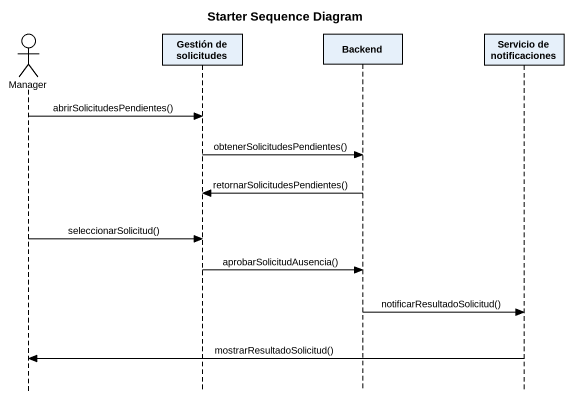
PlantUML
@startuml
title Starter Sequence Diagram
hide footbox
actor Manager
participant "Gestión de solicitudes" as Gestión_de_solicitudes
participant Backend
participant "Servicio de notificaciones" as Servicio_de_notificaciones

Manager -> Gestión_de_solicitudes : abrirSolicitudesPendientes()
Gestión_de_solicitudes -> Backend : obtenerSolicitudesPendientes()
Backend -> Gestión_de_solicitudes : retornarSolicitudesPendientes()
Manager -> Gestión_de_solicitudes : seleccionarSolicitud()
Gestión_de_solicitudes -> Backend : aprobarSolicitudAusencia()
Backend -> Servicio_de_notificaciones : notificarResultadoSolicitud()
Servicio_de_notificaciones -> Manager : mostrarResultadoSolicitud()
@enduml
